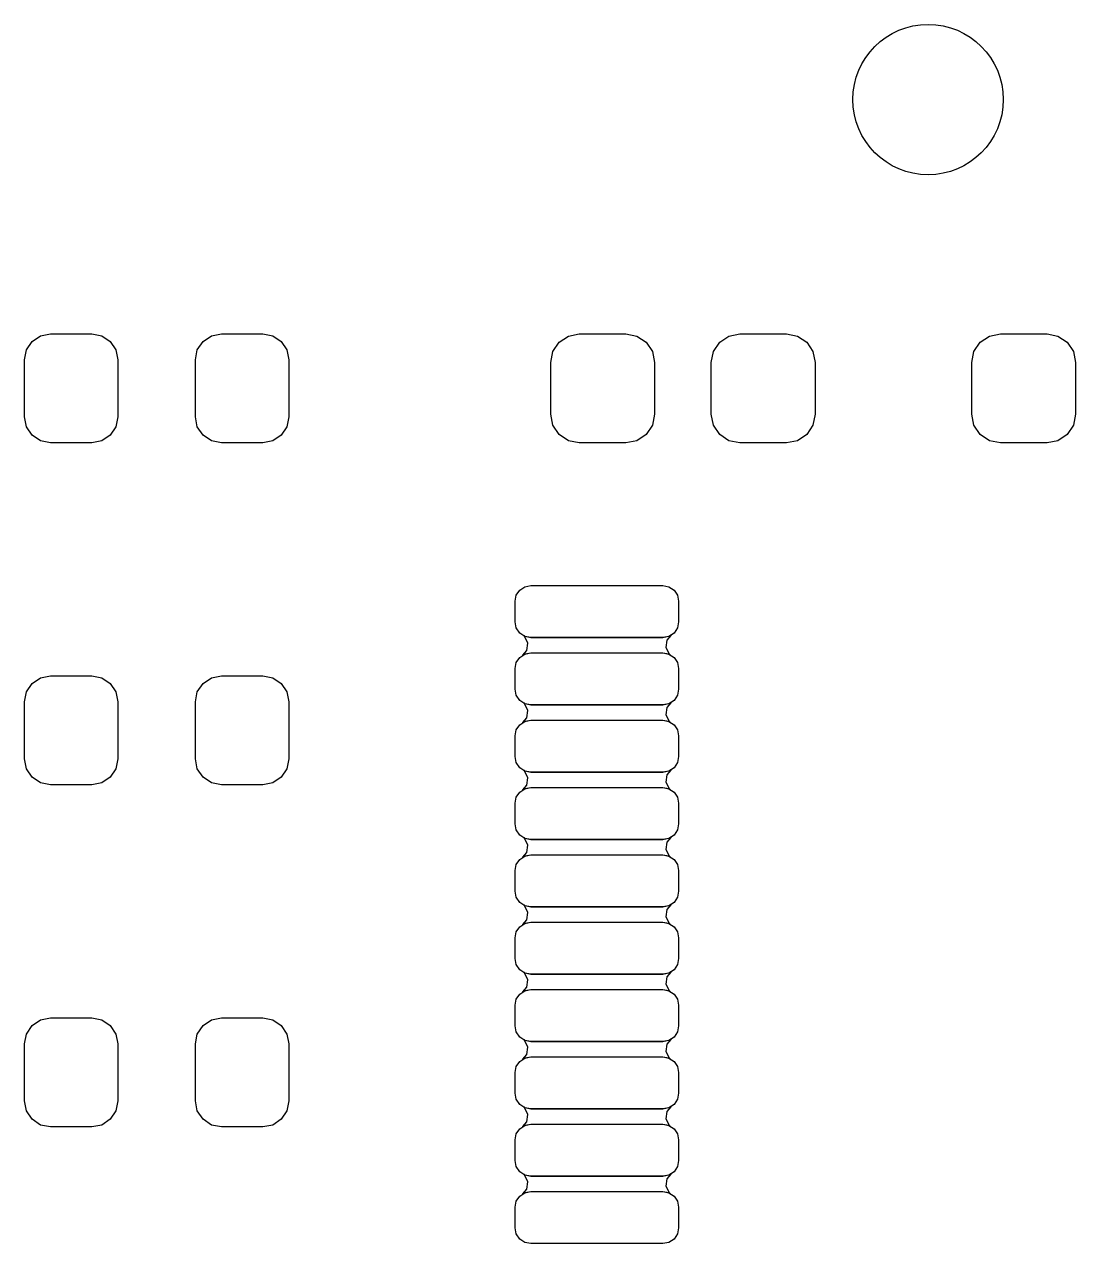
# Model space of a CAD drawing. Extents: x 123.1 to 169.3, y -139.9 to -48.2.
# Drawn here: x 146.04 to 156.19, y -108.33 to -96.56 of the extents above; entities that cross this region are included whole.
import ezdxf

# ---------------------------------------------------------------- set-up
doc = ezdxf.new("R2010")
doc.units = 0
doc.layers.add('BLACK', color=7, linetype='CONTINUOUS')

msp = doc.modelspace()

# ---------------------------------------------------------------- linework, layer by layer
at = {"layer": 'BLACK', "linetype": 'CONTINUOUS'}
for p, q in [((146.118, -99.6235), (146.199, -99.5691)), ((146.199, -99.5691), (146.295, -99.55)), ((146.295, -99.55), (146.695, -99.55)), ((146.695, -99.55), (146.791, -99.5691)), ((146.791, -99.5691), (146.872, -99.6235)), ((147.768, -99.6235), (147.849, -99.5691)), ((147.849, -99.5691), (147.945, -99.55)), ((147.945, -99.55), (148.345, -99.55)), ((148.345, -99.55), (148.441, -99.5691)), ((148.441, -99.5691), (148.522, -99.6235)), ((151.205, -99.6308), (151.294, -99.571)), ((151.294, -99.571), (151.4, -99.55)), ((151.4, -99.55), (151.85, -99.55)), ((151.85, -99.55), (151.956, -99.571)), ((151.956, -99.571), (152.045, -99.6308)), ((152.755, -99.6308), (152.844, -99.571)), ((152.844, -99.571), (152.95, -99.55)), ((152.95, -99.55), (153.4, -99.55)), ((153.4, -99.55), (153.506, -99.571)), ((153.506, -99.571), (153.595, -99.6308)), ((155.269, -99.6308), (155.358, -99.571)), ((155.358, -99.571), (155.464, -99.55)), ((155.464, -99.55), (155.914, -99.55)), ((155.914, -99.55), (156.02, -99.571)), ((156.02, -99.571), (156.109, -99.6308)), ((146.063, -99.7049), (146.118, -99.6235)), ((146.872, -99.6235), (146.927, -99.7049)), ((147.713, -99.7049), (147.768, -99.6235)), ((148.522, -99.6235), (148.577, -99.7049)), ((151.145, -99.7204), (151.205, -99.6308)), ((152.045, -99.6308), (152.105, -99.7204)), ((152.695, -99.7204), (152.755, -99.6308)), ((153.595, -99.6308), (153.655, -99.7204)), ((155.209, -99.7204), (155.269, -99.6308)), ((156.109, -99.6308), (156.169, -99.7204)), ((146.044, -99.801), (146.063, -99.7049)), ((146.044, -100.351), (146.044, -99.801)), ((146.927, -99.7049), (146.946, -99.801)), ((146.946, -99.801), (146.946, -100.351)), ((147.694, -99.801), (147.713, -99.7049)), ((147.694, -100.351), (147.694, -99.801)), ((148.577, -99.7049), (148.596, -99.801)), ((148.596, -99.801), (148.596, -100.351)), ((151.124, -99.826), (151.145, -99.7204)), ((152.105, -99.7204), (152.126, -99.826)), ((152.674, -99.826), (152.695, -99.7204)), ((153.655, -99.7204), (153.676, -99.826)), ((155.188, -99.826), (155.209, -99.7204)), ((156.169, -99.7204), (156.19, -99.826)), ((151.124, -100.326), (151.124, -99.826)), ((152.126, -99.826), (152.126, -100.326)), ((152.674, -100.326), (152.674, -99.826)), ((153.676, -99.826), (153.676, -100.326)), ((155.188, -100.326), (155.188, -99.826)), ((156.19, -99.826), (156.19, -100.326)), ((146.063, -100.447), (146.044, -100.351)), ((146.946, -100.351), (146.927, -100.447)), ((147.713, -100.447), (147.694, -100.351)), ((148.596, -100.351), (148.577, -100.447)), ((151.145, -100.432), (151.124, -100.326)), ((152.126, -100.326), (152.105, -100.432)), ((152.695, -100.432), (152.674, -100.326)), ((153.676, -100.326), (153.655, -100.432)), ((155.209, -100.432), (155.188, -100.326)), ((156.19, -100.326), (156.169, -100.432)), ((146.118, -100.528), (146.063, -100.447)), ((146.927, -100.447), (146.872, -100.528)), ((147.768, -100.528), (147.713, -100.447)), ((148.577, -100.447), (148.522, -100.528)), ((151.205, -100.521), (151.145, -100.432)), ((152.105, -100.432), (152.045, -100.521)), ((152.755, -100.521), (152.695, -100.432)), ((153.655, -100.432), (153.595, -100.521)), ((155.269, -100.521), (155.209, -100.432)), ((156.169, -100.432), (156.109, -100.521)), ((146.199, -100.583), (146.118, -100.528)), ((146.295, -100.602), (146.199, -100.583)), ((146.695, -100.602), (146.295, -100.602)), ((146.791, -100.583), (146.695, -100.602)), ((146.872, -100.528), (146.791, -100.583)), ((147.849, -100.583), (147.768, -100.528)), ((147.945, -100.602), (147.849, -100.583)), ((148.345, -100.602), (147.945, -100.602)), ((148.441, -100.583), (148.345, -100.602)), ((148.522, -100.528), (148.441, -100.583)), ((151.294, -100.581), (151.205, -100.521)), ((151.4, -100.602), (151.294, -100.581)), ((151.85, -100.602), (151.4, -100.602)), ((151.956, -100.581), (151.85, -100.602)), ((152.045, -100.521), (151.956, -100.581)), ((152.844, -100.581), (152.755, -100.521)), ((152.95, -100.602), (152.844, -100.581)), ((153.4, -100.602), (152.95, -100.602)), ((153.506, -100.581), (153.4, -100.602)), ((153.595, -100.521), (153.506, -100.581)), ((155.358, -100.581), (155.269, -100.521)), ((155.464, -100.602), (155.358, -100.581)), ((155.914, -100.602), (155.464, -100.602)), ((156.02, -100.581), (155.914, -100.602)), ((156.109, -100.521), (156.02, -100.581)), ((150.792, -102.073), (150.825, -102.024)), ((150.825, -102.024), (150.874, -101.991)), ((150.874, -101.991), (150.932, -101.98)), ((150.932, -101.98), (152.207, -101.98)), ((152.207, -101.98), (152.265, -101.991)), ((152.265, -101.991), (152.314, -102.024)), ((152.314, -102.024), (152.347, -102.073)), ((150.781, -102.131), (150.792, -102.073)), ((150.781, -102.331), (150.781, -102.131)), ((152.347, -102.073), (152.358, -102.131)), ((152.358, -102.131), (152.358, -102.331)), ((150.792, -102.389), (150.781, -102.331)), ((150.825, -102.438), (150.792, -102.389)), ((152.347, -102.389), (152.314, -102.438)), ((152.358, -102.331), (152.347, -102.389)), ((150.874, -102.471), (150.825, -102.438)), ((150.864, -102.464), (150.865, -102.463)), ((150.864, -102.466), (150.864, -102.464)), ((150.873, -102.474), (150.864, -102.466)), ((150.865, -102.463), (150.867, -102.463)), ((150.867, -102.463), (150.875, -102.469)), ((150.903, -102.536), (150.873, -102.474)), ((150.932, -102.482), (150.874, -102.471)), ((150.875, -102.469), (150.932, -102.48)), ((150.932, -102.48), (152.207, -102.48)), ((152.207, -102.482), (150.932, -102.482)), ((152.207, -102.48), (152.264, -102.469)), ((152.265, -102.471), (152.207, -102.482)), ((152.245, -102.507), (152.236, -102.576)), ((152.284, -102.46), (152.245, -102.507)), ((152.264, -102.469), (152.281, -102.457)), ((152.314, -102.438), (152.265, -102.471)), ((152.281, -102.457), (152.283, -102.457)), ((152.283, -102.457), (152.285, -102.458)), ((152.285, -102.458), (152.284, -102.46)), ((150.855, -102.652), (150.894, -102.605)), ((150.874, -102.641), (150.932, -102.63)), ((150.932, -102.632), (150.875, -102.643)), ((150.894, -102.605), (150.903, -102.536)), ((150.932, -102.63), (152.207, -102.63)), ((152.207, -102.632), (150.932, -102.632)), ((152.207, -102.63), (152.265, -102.641)), ((152.264, -102.643), (152.207, -102.632)), ((152.236, -102.576), (152.266, -102.638)), ((150.781, -102.781), (150.792, -102.723)), ((150.792, -102.723), (150.825, -102.674)), ((150.825, -102.674), (150.874, -102.641)), ((150.854, -102.654), (150.855, -102.652)), ((150.856, -102.655), (150.854, -102.654)), ((150.858, -102.655), (150.856, -102.655)), ((150.875, -102.643), (150.858, -102.655)), ((152.272, -102.649), (152.264, -102.643)), ((152.265, -102.641), (152.314, -102.674)), ((152.266, -102.638), (152.275, -102.646)), ((152.274, -102.649), (152.272, -102.649)), ((152.275, -102.648), (152.274, -102.649)), ((152.275, -102.646), (152.275, -102.648)), ((152.314, -102.674), (152.347, -102.723)), ((152.347, -102.723), (152.358, -102.781)), ((146.199, -102.871), (146.295, -102.852)), ((146.295, -102.852), (146.695, -102.852)), ((146.695, -102.852), (146.791, -102.871)), ((147.849, -102.871), (147.945, -102.852)), ((147.945, -102.852), (148.345, -102.852)), ((148.345, -102.852), (148.441, -102.871)), ((150.781, -102.981), (150.781, -102.781)), ((152.358, -102.781), (152.358, -102.981)), ((146.063, -103.007), (146.118, -102.926)), ((146.118, -102.926), (146.199, -102.871)), ((146.791, -102.871), (146.872, -102.926)), ((146.872, -102.926), (146.927, -103.007)), ((147.713, -103.007), (147.768, -102.926)), ((147.768, -102.926), (147.849, -102.871)), ((148.441, -102.871), (148.522, -102.926)), ((148.522, -102.926), (148.577, -103.007)), ((150.792, -103.039), (150.781, -102.981)), ((152.358, -102.981), (152.347, -103.039)), ((146.044, -103.103), (146.063, -103.007)), ((146.044, -103.653), (146.044, -103.103)), ((146.927, -103.007), (146.946, -103.103)), ((146.946, -103.103), (146.946, -103.653)), ((147.694, -103.103), (147.713, -103.007)), ((147.694, -103.653), (147.694, -103.103)), ((148.577, -103.007), (148.596, -103.103)), ((148.596, -103.103), (148.596, -103.653)), ((150.825, -103.088), (150.792, -103.039)), ((150.874, -103.121), (150.825, -103.088)), ((152.314, -103.088), (152.265, -103.121)), ((152.347, -103.039), (152.314, -103.088)), ((150.864, -103.114), (150.865, -103.113)), ((150.864, -103.116), (150.864, -103.114)), ((150.873, -103.124), (150.864, -103.116)), ((150.865, -103.113), (150.867, -103.113)), ((150.867, -103.113), (150.875, -103.119)), ((150.903, -103.186), (150.873, -103.124)), ((150.932, -103.132), (150.874, -103.121)), ((150.875, -103.119), (150.932, -103.13)), ((150.894, -103.255), (150.903, -103.186)), ((150.932, -103.13), (152.207, -103.13)), ((152.207, -103.132), (150.932, -103.132)), ((152.207, -103.13), (152.264, -103.119)), ((152.265, -103.121), (152.207, -103.132)), ((152.245, -103.157), (152.236, -103.226)), ((152.284, -103.11), (152.245, -103.157)), ((152.264, -103.119), (152.281, -103.107)), ((152.281, -103.107), (152.283, -103.107)), ((152.283, -103.107), (152.285, -103.108)), ((152.285, -103.108), (152.284, -103.11)), ((150.792, -103.373), (150.825, -103.324)), ((150.825, -103.324), (150.874, -103.291)), ((150.854, -103.304), (150.855, -103.302)), ((150.856, -103.305), (150.854, -103.304)), ((150.855, -103.302), (150.894, -103.255)), ((150.858, -103.305), (150.856, -103.305)), ((150.875, -103.293), (150.858, -103.305)), ((150.874, -103.291), (150.932, -103.28)), ((150.932, -103.282), (150.875, -103.293)), ((150.932, -103.28), (152.207, -103.28)), ((152.207, -103.282), (150.932, -103.282)), ((152.207, -103.28), (152.265, -103.291)), ((152.264, -103.293), (152.207, -103.282)), ((152.236, -103.226), (152.266, -103.288)), ((152.272, -103.299), (152.264, -103.293)), ((152.265, -103.291), (152.314, -103.324)), ((152.266, -103.288), (152.275, -103.296)), ((152.274, -103.299), (152.272, -103.299)), ((152.275, -103.298), (152.274, -103.299)), ((152.275, -103.296), (152.275, -103.298)), ((152.314, -103.324), (152.347, -103.373)), ((150.781, -103.431), (150.792, -103.373)), ((150.781, -103.631), (150.781, -103.431)), ((152.347, -103.373), (152.358, -103.431)), ((152.358, -103.431), (152.358, -103.631)), ((146.063, -103.749), (146.044, -103.653)), ((146.946, -103.653), (146.927, -103.749)), ((147.713, -103.749), (147.694, -103.653)), ((148.596, -103.653), (148.577, -103.749)), ((150.792, -103.689), (150.781, -103.631)), ((150.825, -103.738), (150.792, -103.689)), ((152.347, -103.689), (152.314, -103.738)), ((152.358, -103.631), (152.347, -103.689)), ((146.118, -103.83), (146.063, -103.749)), ((146.927, -103.749), (146.872, -103.83)), ((147.768, -103.83), (147.713, -103.749)), ((148.577, -103.749), (148.522, -103.83)), ((150.874, -103.771), (150.825, -103.738)), ((150.864, -103.764), (150.865, -103.763)), ((150.864, -103.766), (150.864, -103.764)), ((150.873, -103.774), (150.864, -103.766)), ((150.865, -103.763), (150.867, -103.763)), ((150.867, -103.763), (150.875, -103.769)), ((150.903, -103.836), (150.873, -103.774)), ((150.932, -103.782), (150.874, -103.771)), ((150.875, -103.769), (150.932, -103.78)), ((150.932, -103.78), (152.207, -103.78)), ((152.207, -103.782), (150.932, -103.782)), ((152.207, -103.78), (152.264, -103.769)), ((152.265, -103.771), (152.207, -103.782)), ((152.245, -103.807), (152.236, -103.876)), ((152.284, -103.76), (152.245, -103.807)), ((152.264, -103.769), (152.281, -103.757)), ((152.314, -103.738), (152.265, -103.771)), ((152.281, -103.757), (152.283, -103.757)), ((152.283, -103.757), (152.285, -103.758)), ((152.285, -103.758), (152.284, -103.76)), ((146.199, -103.885), (146.118, -103.83)), ((146.295, -103.904), (146.199, -103.885)), ((146.695, -103.904), (146.295, -103.904)), ((146.791, -103.885), (146.695, -103.904)), ((146.872, -103.83), (146.791, -103.885)), ((147.849, -103.885), (147.768, -103.83)), ((147.945, -103.904), (147.849, -103.885)), ((148.345, -103.904), (147.945, -103.904)), ((148.441, -103.885), (148.345, -103.904)), ((148.522, -103.83), (148.441, -103.885)), ((150.855, -103.952), (150.894, -103.905)), ((150.894, -103.905), (150.903, -103.836)), ((152.236, -103.876), (152.266, -103.938)), ((150.781, -104.081), (150.792, -104.023)), ((150.792, -104.023), (150.825, -103.974)), ((150.825, -103.974), (150.874, -103.941)), ((150.854, -103.954), (150.855, -103.952)), ((150.856, -103.955), (150.854, -103.954)), ((150.858, -103.955), (150.856, -103.955)), ((150.875, -103.943), (150.858, -103.955)), ((150.874, -103.941), (150.932, -103.93)), ((150.932, -103.932), (150.875, -103.943)), ((150.932, -103.93), (152.207, -103.93)), ((152.207, -103.932), (150.932, -103.932)), ((152.207, -103.93), (152.265, -103.941)), ((152.264, -103.943), (152.207, -103.932)), ((152.272, -103.949), (152.264, -103.943)), ((152.265, -103.941), (152.314, -103.974)), ((152.266, -103.938), (152.275, -103.946)), ((152.274, -103.949), (152.272, -103.949)), ((152.275, -103.948), (152.274, -103.949)), ((152.275, -103.946), (152.275, -103.948)), ((152.314, -103.974), (152.347, -104.023)), ((152.347, -104.023), (152.358, -104.081)), ((150.781, -104.281), (150.781, -104.081)), ((152.358, -104.081), (152.358, -104.281)), ((150.792, -104.339), (150.781, -104.281)), ((150.825, -104.388), (150.792, -104.339)), ((150.874, -104.421), (150.825, -104.388)), ((152.314, -104.388), (152.265, -104.421)), ((152.347, -104.339), (152.314, -104.388)), ((152.358, -104.281), (152.347, -104.339)), ((150.864, -104.414), (150.865, -104.413)), ((150.864, -104.416), (150.864, -104.414)), ((150.873, -104.424), (150.864, -104.416)), ((150.865, -104.413), (150.867, -104.413)), ((150.867, -104.413), (150.875, -104.419)), ((150.903, -104.486), (150.873, -104.424)), ((150.932, -104.432), (150.874, -104.421)), ((150.875, -104.419), (150.932, -104.43)), ((150.894, -104.555), (150.903, -104.486)), ((150.932, -104.43), (152.207, -104.43)), ((152.207, -104.432), (150.932, -104.432)), ((152.207, -104.43), (152.264, -104.419)), ((152.265, -104.421), (152.207, -104.432)), ((152.245, -104.457), (152.236, -104.526)), ((152.284, -104.41), (152.245, -104.457)), ((152.264, -104.419), (152.281, -104.407)), ((152.281, -104.407), (152.283, -104.407)), ((152.283, -104.407), (152.285, -104.408)), ((152.285, -104.408), (152.284, -104.41)), ((150.792, -104.673), (150.825, -104.624)), ((150.825, -104.624), (150.874, -104.591)), ((150.854, -104.604), (150.855, -104.602)), ((150.856, -104.605), (150.854, -104.604)), ((150.855, -104.602), (150.894, -104.555)), ((150.858, -104.605), (150.856, -104.605)), ((150.875, -104.593), (150.858, -104.605)), ((150.874, -104.591), (150.932, -104.58)), ((150.932, -104.582), (150.875, -104.593)), ((150.932, -104.58), (152.207, -104.58)), ((152.207, -104.582), (150.932, -104.582)), ((152.207, -104.58), (152.265, -104.591)), ((152.264, -104.593), (152.207, -104.582)), ((152.236, -104.526), (152.266, -104.588)), ((152.272, -104.599), (152.264, -104.593)), ((152.265, -104.591), (152.314, -104.624)), ((152.266, -104.588), (152.275, -104.596)), ((152.274, -104.599), (152.272, -104.599)), ((152.275, -104.598), (152.274, -104.599)), ((152.275, -104.596), (152.275, -104.598)), ((152.314, -104.624), (152.347, -104.673)), ((150.781, -104.731), (150.792, -104.673)), ((150.781, -104.931), (150.781, -104.731)), ((152.347, -104.673), (152.358, -104.731)), ((152.358, -104.731), (152.358, -104.931)), ((150.792, -104.989), (150.781, -104.931)), ((152.358, -104.931), (152.347, -104.989)), ((150.825, -105.038), (150.792, -104.989)), ((150.874, -105.071), (150.825, -105.038)), ((150.864, -105.064), (150.865, -105.063)), ((150.864, -105.066), (150.864, -105.064)), ((150.873, -105.074), (150.864, -105.066)), ((150.865, -105.063), (150.867, -105.063)), ((150.867, -105.063), (150.875, -105.069)), ((150.903, -105.136), (150.873, -105.074)), ((150.932, -105.082), (150.874, -105.071)), ((150.875, -105.069), (150.932, -105.08)), ((150.932, -105.08), (152.207, -105.08)), ((152.207, -105.082), (150.932, -105.082)), ((152.207, -105.08), (152.264, -105.069)), ((152.265, -105.071), (152.207, -105.082)), ((152.284, -105.06), (152.245, -105.107)), ((152.264, -105.069), (152.281, -105.057)), ((152.314, -105.038), (152.265, -105.071)), ((152.281, -105.057), (152.283, -105.057)), ((152.283, -105.057), (152.285, -105.058)), ((152.285, -105.058), (152.284, -105.06)), ((152.347, -104.989), (152.314, -105.038)), ((150.855, -105.252), (150.894, -105.205)), ((150.894, -105.205), (150.903, -105.136)), ((152.245, -105.107), (152.236, -105.176)), ((152.236, -105.176), (152.266, -105.238)), ((150.781, -105.381), (150.792, -105.323)), ((150.792, -105.323), (150.825, -105.274)), ((150.825, -105.274), (150.874, -105.241)), ((150.854, -105.254), (150.855, -105.252)), ((150.856, -105.255), (150.854, -105.254)), ((150.858, -105.255), (150.856, -105.255)), ((150.875, -105.243), (150.858, -105.255)), ((150.874, -105.241), (150.932, -105.23)), ((150.932, -105.232), (150.875, -105.243)), ((150.932, -105.23), (152.207, -105.23)), ((152.207, -105.232), (150.932, -105.232)), ((152.207, -105.23), (152.265, -105.241)), ((152.264, -105.243), (152.207, -105.232)), ((152.272, -105.249), (152.264, -105.243)), ((152.265, -105.241), (152.314, -105.274)), ((152.266, -105.238), (152.275, -105.246)), ((152.274, -105.249), (152.272, -105.249)), ((152.275, -105.248), (152.274, -105.249)), ((152.275, -105.246), (152.275, -105.248)), ((152.314, -105.274), (152.347, -105.323)), ((152.347, -105.323), (152.358, -105.381)), ((150.781, -105.581), (150.781, -105.381)), ((152.358, -105.381), (152.358, -105.581)), ((150.792, -105.639), (150.781, -105.581)), ((150.825, -105.688), (150.792, -105.639)), ((150.874, -105.721), (150.825, -105.688)), ((152.314, -105.688), (152.265, -105.721)), ((152.347, -105.639), (152.314, -105.688)), ((152.358, -105.581), (152.347, -105.639)), ((150.864, -105.714), (150.865, -105.713)), ((150.864, -105.716), (150.864, -105.714)), ((150.873, -105.724), (150.864, -105.716)), ((150.865, -105.713), (150.867, -105.713)), ((150.867, -105.713), (150.875, -105.719)), ((150.903, -105.786), (150.873, -105.724)), ((150.932, -105.732), (150.874, -105.721)), ((150.875, -105.719), (150.932, -105.73)), ((150.894, -105.855), (150.903, -105.786)), ((150.932, -105.73), (152.207, -105.73)), ((152.207, -105.732), (150.932, -105.732)), ((152.207, -105.73), (152.264, -105.719)), ((152.265, -105.721), (152.207, -105.732)), ((152.245, -105.757), (152.236, -105.826)), ((152.284, -105.71), (152.245, -105.757)), ((152.264, -105.719), (152.281, -105.707)), ((152.281, -105.707), (152.283, -105.707)), ((152.283, -105.707), (152.285, -105.708)), ((152.285, -105.708), (152.284, -105.71)), ((150.792, -105.973), (150.825, -105.924)), ((150.825, -105.924), (150.874, -105.891)), ((150.854, -105.904), (150.855, -105.902)), ((150.856, -105.905), (150.854, -105.904)), ((150.855, -105.902), (150.894, -105.855)), ((150.858, -105.905), (150.856, -105.905)), ((150.875, -105.893), (150.858, -105.905)), ((150.874, -105.891), (150.932, -105.88)), ((150.932, -105.882), (150.875, -105.893)), ((150.932, -105.88), (152.207, -105.88)), ((152.207, -105.882), (150.932, -105.882)), ((152.207, -105.88), (152.265, -105.891)), ((152.264, -105.893), (152.207, -105.882)), ((152.236, -105.826), (152.266, -105.888)), ((152.272, -105.899), (152.264, -105.893)), ((152.265, -105.891), (152.314, -105.924)), ((152.266, -105.888), (152.275, -105.896)), ((152.274, -105.899), (152.272, -105.899)), ((152.275, -105.898), (152.274, -105.899)), ((152.275, -105.896), (152.275, -105.898)), ((152.314, -105.924), (152.347, -105.973)), ((150.781, -106.031), (150.792, -105.973)), ((150.781, -106.231), (150.781, -106.031)), ((152.347, -105.973), (152.358, -106.031)), ((152.358, -106.031), (152.358, -106.231)), ((146.199, -106.173), (146.295, -106.154)), ((146.295, -106.154), (146.695, -106.154)), ((146.695, -106.154), (146.791, -106.173)), ((147.849, -106.173), (147.945, -106.154)), ((147.945, -106.154), (148.345, -106.154)), ((148.345, -106.154), (148.441, -106.173)), ((146.063, -106.309), (146.118, -106.228)), ((146.118, -106.228), (146.199, -106.173)), ((146.791, -106.173), (146.872, -106.228)), ((146.872, -106.228), (146.927, -106.309)), ((147.713, -106.309), (147.768, -106.228)), ((147.768, -106.228), (147.849, -106.173)), ((148.441, -106.173), (148.522, -106.228)), ((148.522, -106.228), (148.577, -106.309)), ((150.792, -106.289), (150.781, -106.231)), ((152.358, -106.231), (152.347, -106.289)), ((146.044, -106.405), (146.063, -106.309)), ((146.927, -106.309), (146.946, -106.405)), ((147.694, -106.405), (147.713, -106.309)), ((148.577, -106.309), (148.596, -106.405)), ((150.825, -106.338), (150.792, -106.289)), ((150.874, -106.371), (150.825, -106.338)), ((150.864, -106.364), (150.865, -106.363)), ((150.864, -106.366), (150.864, -106.364)), ((150.873, -106.374), (150.864, -106.366)), ((150.865, -106.363), (150.867, -106.363)), ((150.867, -106.363), (150.875, -106.369)), ((150.903, -106.436), (150.873, -106.374)), ((150.932, -106.382), (150.874, -106.371)), ((150.875, -106.369), (150.932, -106.38)), ((150.932, -106.38), (152.207, -106.38)), ((152.207, -106.382), (150.932, -106.382)), ((152.207, -106.38), (152.264, -106.369)), ((152.265, -106.371), (152.207, -106.382)), ((152.284, -106.36), (152.245, -106.407)), ((152.264, -106.369), (152.281, -106.357)), ((152.314, -106.338), (152.265, -106.371)), ((152.281, -106.357), (152.283, -106.357)), ((152.283, -106.357), (152.285, -106.358)), ((152.285, -106.358), (152.284, -106.36)), ((152.347, -106.289), (152.314, -106.338)), ((146.044, -106.955), (146.044, -106.405)), ((146.946, -106.405), (146.946, -106.955)), ((147.694, -106.955), (147.694, -106.405)), ((148.596, -106.405), (148.596, -106.955)), ((150.855, -106.552), (150.894, -106.505)), ((150.894, -106.505), (150.903, -106.436)), ((152.245, -106.407), (152.236, -106.476)), ((152.236, -106.476), (152.266, -106.538)), ((150.781, -106.681), (150.792, -106.623)), ((150.792, -106.623), (150.825, -106.574)), ((150.825, -106.574), (150.874, -106.541)), ((150.854, -106.554), (150.855, -106.552)), ((150.856, -106.555), (150.854, -106.554)), ((150.858, -106.555), (150.856, -106.555)), ((150.875, -106.543), (150.858, -106.555)), ((150.874, -106.541), (150.932, -106.53)), ((150.932, -106.532), (150.875, -106.543)), ((150.932, -106.53), (152.207, -106.53)), ((152.207, -106.532), (150.932, -106.532)), ((152.207, -106.53), (152.265, -106.541)), ((152.264, -106.543), (152.207, -106.532)), ((152.272, -106.549), (152.264, -106.543)), ((152.265, -106.541), (152.314, -106.574)), ((152.266, -106.538), (152.275, -106.546)), ((152.274, -106.549), (152.272, -106.549)), ((152.275, -106.548), (152.274, -106.549)), ((152.275, -106.546), (152.275, -106.548)), ((152.314, -106.574), (152.347, -106.623)), ((152.347, -106.623), (152.358, -106.681)), ((150.781, -106.881), (150.781, -106.681)), ((152.358, -106.681), (152.358, -106.881)), ((146.063, -107.051), (146.044, -106.955)), ((146.946, -106.955), (146.927, -107.051)), ((147.713, -107.051), (147.694, -106.955)), ((148.596, -106.955), (148.577, -107.051)), ((150.792, -106.939), (150.781, -106.881)), ((150.825, -106.988), (150.792, -106.939)), ((152.347, -106.939), (152.314, -106.988)), ((152.358, -106.881), (152.347, -106.939)), ((146.118, -107.132), (146.063, -107.051)), ((146.927, -107.051), (146.872, -107.132)), ((147.768, -107.132), (147.713, -107.051)), ((148.577, -107.051), (148.522, -107.132)), ((150.874, -107.021), (150.825, -106.988)), ((150.864, -107.014), (150.865, -107.013)), ((150.864, -107.016), (150.864, -107.014)), ((150.873, -107.024), (150.864, -107.016)), ((150.865, -107.013), (150.867, -107.013)), ((150.867, -107.013), (150.875, -107.019)), ((150.903, -107.086), (150.873, -107.024)), ((150.932, -107.032), (150.874, -107.021)), ((150.875, -107.019), (150.932, -107.03)), ((150.894, -107.155), (150.903, -107.086)), ((150.932, -107.03), (152.207, -107.03)), ((152.207, -107.032), (150.932, -107.032)), ((152.207, -107.03), (152.264, -107.019)), ((152.265, -107.021), (152.207, -107.032)), ((152.245, -107.057), (152.236, -107.126)), ((152.284, -107.01), (152.245, -107.057)), ((152.264, -107.019), (152.281, -107.007)), ((152.314, -106.988), (152.265, -107.021)), ((152.281, -107.007), (152.283, -107.007)), ((152.283, -107.007), (152.285, -107.008)), ((152.285, -107.008), (152.284, -107.01)), ((146.199, -107.187), (146.118, -107.132)), ((146.295, -107.206), (146.199, -107.187)), ((146.695, -107.206), (146.295, -107.206)), ((146.791, -107.187), (146.695, -107.206)), ((146.872, -107.132), (146.791, -107.187)), ((147.849, -107.187), (147.768, -107.132)), ((147.945, -107.206), (147.849, -107.187)), ((148.345, -107.206), (147.945, -107.206)), ((148.441, -107.187), (148.345, -107.206)), ((148.522, -107.132), (148.441, -107.187)), ((150.825, -107.224), (150.874, -107.191)), ((150.854, -107.204), (150.855, -107.202)), ((150.856, -107.205), (150.854, -107.204)), ((150.855, -107.202), (150.894, -107.155)), ((150.858, -107.205), (150.856, -107.205)), ((150.875, -107.193), (150.858, -107.205)), ((150.874, -107.191), (150.932, -107.18)), ((150.932, -107.182), (150.875, -107.193)), ((150.932, -107.18), (152.207, -107.18)), ((152.207, -107.182), (150.932, -107.182)), ((152.207, -107.18), (152.265, -107.191)), ((152.264, -107.193), (152.207, -107.182)), ((152.236, -107.126), (152.266, -107.188)), ((152.272, -107.199), (152.264, -107.193)), ((152.265, -107.191), (152.314, -107.224)), ((152.266, -107.188), (152.275, -107.196)), ((152.274, -107.199), (152.272, -107.199)), ((152.275, -107.198), (152.274, -107.199)), ((152.275, -107.196), (152.275, -107.198)), ((150.781, -107.331), (150.792, -107.273)), ((150.781, -107.531), (150.781, -107.331)), ((150.792, -107.273), (150.825, -107.224)), ((152.314, -107.224), (152.347, -107.273)), ((152.347, -107.273), (152.358, -107.331)), ((152.358, -107.331), (152.358, -107.531)), ((150.792, -107.589), (150.781, -107.531)), ((152.358, -107.531), (152.347, -107.589)), ((150.825, -107.638), (150.792, -107.589)), ((150.874, -107.671), (150.825, -107.638)), ((150.864, -107.664), (150.865, -107.663)), ((150.864, -107.666), (150.864, -107.664)), ((150.873, -107.674), (150.864, -107.666)), ((150.865, -107.663), (150.867, -107.663)), ((150.867, -107.663), (150.875, -107.669)), ((150.903, -107.736), (150.873, -107.674)), ((150.932, -107.682), (150.874, -107.671)), ((150.875, -107.669), (150.932, -107.68)), ((150.932, -107.68), (152.207, -107.68)), ((152.207, -107.682), (150.932, -107.682)), ((152.207, -107.68), (152.264, -107.669)), ((152.265, -107.671), (152.207, -107.682)), ((152.284, -107.66), (152.245, -107.707)), ((152.264, -107.669), (152.281, -107.657)), ((152.314, -107.638), (152.265, -107.671)), ((152.281, -107.657), (152.283, -107.657)), ((152.283, -107.657), (152.285, -107.658)), ((152.285, -107.658), (152.284, -107.66)), ((152.347, -107.589), (152.314, -107.638)), ((150.855, -107.852), (150.894, -107.805)), ((150.894, -107.805), (150.903, -107.736)), ((152.245, -107.707), (152.236, -107.776)), ((152.236, -107.776), (152.266, -107.838)), ((150.781, -107.981), (150.792, -107.923)), ((150.792, -107.923), (150.825, -107.874)), ((150.825, -107.874), (150.874, -107.841)), ((150.854, -107.854), (150.855, -107.852)), ((150.856, -107.855), (150.854, -107.854)), ((150.858, -107.855), (150.856, -107.855)), ((150.875, -107.843), (150.858, -107.855)), ((150.874, -107.841), (150.932, -107.83)), ((150.932, -107.832), (150.875, -107.843)), ((150.932, -107.83), (152.207, -107.83)), ((152.207, -107.832), (150.932, -107.832)), ((152.207, -107.83), (152.265, -107.841)), ((152.264, -107.843), (152.207, -107.832)), ((152.272, -107.849), (152.264, -107.843)), ((152.265, -107.841), (152.314, -107.874)), ((152.266, -107.838), (152.275, -107.846)), ((152.274, -107.849), (152.272, -107.849)), ((152.275, -107.848), (152.274, -107.849)), ((152.275, -107.846), (152.275, -107.848)), ((152.314, -107.874), (152.347, -107.923)), ((152.347, -107.923), (152.358, -107.981)), ((150.781, -108.181), (150.781, -107.981)), ((152.358, -107.981), (152.358, -108.181)), ((150.792, -108.239), (150.781, -108.181)), ((150.825, -108.288), (150.792, -108.239)), ((152.347, -108.239), (152.314, -108.288)), ((152.358, -108.181), (152.347, -108.239)), ((150.874, -108.321), (150.825, -108.288)), ((150.932, -108.332), (150.874, -108.321)), ((152.207, -108.332), (150.932, -108.332)), ((152.265, -108.321), (152.207, -108.332)), ((152.314, -108.288), (152.265, -108.321))]:
    msp.add_line(p, q, dxfattribs=at)
at = {"layer": 'BLACK'}
msp.add_circle((154.766, -97.288), 0.7258, dxfattribs=at)

doc.saveas('drawing.dxf')
